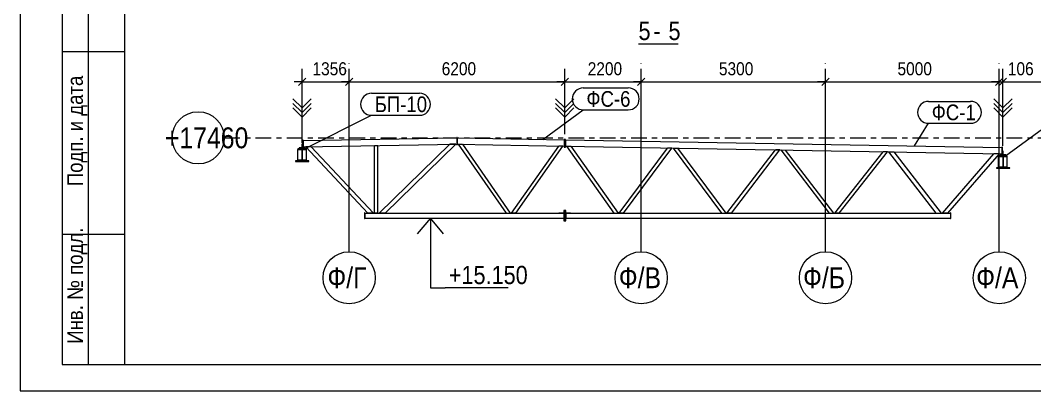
# Model space of a CAD drawing. Header units: millimetres. Extents: x -59 to 782, y -224 to 370.
# Drawn here: x -59.2 to 135.3, y -224 to -153 of the extents above; entities that cross this region are included whole.
import ezdxf

# ---------------------------------------------------------------- set-up
doc = ezdxf.new("R2010")
doc.units = ezdxf.units.MM
doc.linetypes.add('XKITLINE00', pattern=[0])
doc.linetypes.add('XKITLINE03', pattern=[6, 3, -1, 1, -1])
for name, color, linetype, lineweight in [('DrawingSheet', 5, 'Continuous', 0), ('LevelText', 7, 'Continuous', 0), ('OtherObjectType', 1, 'Continuous', 0), ('Part', 2, 'Continuous', 0), ('PartMark', 3, 'Continuous', 0), ('S-GRID', 1, 'Continuous', 0), ('Z-DIMENSIONS', 1, 'Continuous', 0)]:
    doc.layers.add(name, color=color, linetype=linetype, lineweight=lineweight)
doc.styles.add('GOST type A', font='ARIAL.TTF')

msp = doc.modelspace()

# ---------------------------------------------------------------- linework, layer by layer
at = {"layer": 'DrawingSheet', "linetype": 'XKITLINE00', "lineweight": 0}
for p, q in [((-59.2, 370), (-59.2, -224)), ((-39.2, 365), (-39.2, -219)), ((-39.2, -219), (776.8, -219)), ((-59.2, -224), (781.8, -224))]:
    msp.add_line(p, q, dxfattribs=at)
at = {"layer": 'LevelText', "linetype": 'XKITLINE00', "lineweight": 0}
for p, q in [((19.44, -190.93), (16.94, -193.93)), ((19.44, -190.93), (19.44, -204.27)), ((21.94, -193.93), (19.44, -190.93)), ((19.44, -204.27), (22.27, -204.27)), ((34.39, -204.27), (22.27, -204.27))]:
    msp.add_line(p, q, dxfattribs=at)
at = {"layer": 'OtherObjectType', "linetype": 'XKITLINE00', "lineweight": 0}
for p, q in [((-39.2, -69), (-39.2, -219)), ((-51.2, -134), (-51.2, -219)), ((-46.2, -134), (-46.2, -219)), ((59.35, -157.54), (66.93, -157.54)), ((-51.2, -159), (-39.2, -159)), ((-51.2, -194), (-39.2, -194)), ((-51.2, -219), (-39.2, -219))]:
    msp.add_line(p, q, dxfattribs=at)
at = {"layer": 'Part', "linetype": 'XKITLINE00', "lineweight": 0}
for p, q in [((-5.11, -176.74), (-5.22, -176.74)), ((-5.22, -176.74), (-5.22, -177.47)), ((-5.11, -177.47), (-5.11, -176.74)), ((-4.95, -176), (-5.06, -176)), ((-5.06, -176), (-5.06, -177.47)), ((-4.95, -176.2), (-5.06, -176.31)), ((-4.95, -176.07), (24.51, -175.53)), ((-4.95, -177.47), (-4.95, -176)), ((-4.95, -176.07), (-4.95, -177.27)), ((-4.95, -177.27), (24.51, -176.73)), ((9.59, -189.99), (23.15, -176.77)), ((10.74, -189.99), (24.32, -176.75)), ((24.32, -176.75), (23.15, -176.77)), ((24.57, -175.47), (24.51, -175.47)), ((24.51, -175.47), (24.51, -176.87)), ((24.51, -175.53), (24.51, -176.73)), ((24.51, -176.4), (24.57, -176.33)), ((24.51, -176.87), (24.57, -176.87)), ((24.57, -176.87), (24.57, -175.47)), ((24.57, -175.53), (45.07, -175.92)), ((24.57, -175.53), (24.57, -176.73)), ((24.57, -176.73), (45.07, -177.12)), ((24.77, -176.75), (25.59, -176.77)), ((24.77, -176.75), (33.95, -189.99)), ((25.59, -176.77), (34.76, -189.99)), ((45.21, -175.83), (45.07, -175.83)), ((45.07, -175.83), (45.07, -177.3)), ((45.07, -175.92), (45.07, -177.12)), ((45.34, -175.83), (45.21, -175.83)), ((45.21, -175.83), (45.21, -177.3)), ((45.21, -177.3), (45.21, -175.83)), ((45.34, -175.86), (45.21, -176)), ((45.34, -177.3), (45.34, -175.83)), ((45.34, -175.92), (129.03, -177.38)), ((45.34, -175.92), (45.34, -177.12)), ((-4.33, -177.67), (-6, -177.67)), ((-6, -177.67), (-6, -177.76)), ((-6, -177.76), (-5.2, -177.76)), ((-6, -179.84), (-6, -177.77)), ((-6, -177.77), (-5.33, -177.77)), ((-4.6, -177.47), (-5.73, -177.47)), ((-5.73, -177.47), (-5.73, -177.67)), ((-5.73, -177.67), (-4.6, -177.67)), ((-5.21, -177.67), (-5.41, -177.47)), ((-5.33, -177.77), (-5.2, -177.9)), ((-5.22, -177.47), (-5.11, -177.47)), ((-5.2, -177.76), (-5.2, -179.84)), ((-5.2, -177.9), (-5.2, -179.7)), ((-5.2, -177.99), (-5.14, -177.93)), ((-5.14, -179.84), (-5.14, -177.76)), ((-5.14, -177.76), (-4.33, -177.76)), ((-5, -177.77), (-5.13, -177.9)), ((-5.13, -177.9), (-5.13, -179.7)), ((-5.06, -177.47), (-4.95, -177.47)), ((-4.33, -177.77), (-5, -177.77)), ((-4.96, -177.76), (-4.87, -177.67)), ((-4.6, -177.67), (-4.6, -177.47)), ((-3.4, -177.26), (-4.47, -177.28)), ((7.42, -189.99), (-4.47, -177.28)), ((-4.33, -177.76), (-4.33, -177.67)), ((-4.33, -179.84), (-4.33, -177.77)), ((8.51, -189.99), (-3.4, -177.26)), ((9.37, -177.04), (8.71, -177.05)), ((8.71, -189.99), (8.71, -177.05)), ((9.37, -189.99), (9.37, -177.04)), ((34.98, -189.99), (44.06, -177.11)), ((35.8, -189.99), (44.87, -177.13)), ((44.87, -177.13), (44.06, -177.11)), ((45.07, -177.3), (45.21, -177.3)), ((45.21, -177.3), (45.34, -177.3)), ((45.34, -177.12), (129.03, -178.58)), ((45.55, -177.14), (46.38, -177.15)), ((45.55, -177.14), (54.62, -189.99)), ((46.38, -177.15), (55.43, -189.99)), ((55.65, -189.99), (64.94, -177.48)), ((56.48, -189.99), (65.76, -177.49)), ((65.76, -177.49), (64.94, -177.48)), ((65.99, -177.5), (66.83, -177.51)), ((65.99, -177.5), (75.27, -189.99)), ((66.83, -177.51), (76.1, -189.99)), ((76.32, -189.99), (85.6, -177.84)), ((77.16, -189.99), (86.43, -177.85)), ((86.43, -177.85), (85.6, -177.84)), ((86.65, -177.86), (87.5, -177.87)), ((86.65, -177.86), (95.92, -189.99)), ((87.5, -177.87), (96.76, -189.99)), ((96.98, -189.99), (106.26, -178.2)), ((97.83, -189.99), (107.1, -178.22)), ((107.1, -178.22), (106.26, -178.2)), ((107.32, -178.22), (108.34, -178.24)), ((107.32, -178.22), (116.39, -189.99)), ((108.34, -178.24), (117.4, -189.99)), ((117.62, -189.99), (127.51, -178.57)), ((118.68, -189.99), (128.56, -178.59)), ((128.56, -178.59), (127.51, -178.57)), ((129.81, -178.8), (128.68, -178.8)), ((128.68, -178.8), (128.68, -179)), ((129.14, -177.33), (129.03, -177.33)), ((129.03, -177.33), (129.03, -178.8)), ((129.03, -177.38), (129.03, -178.58)), ((129.03, -178.8), (129.14, -178.8)), ((129.14, -178.8), (129.14, -177.33)), ((129.3, -178.07), (129.19, -178.07)), ((129.19, -178.07), (129.19, -178.8)), ((129.19, -178.8), (129.3, -178.8)), ((129.3, -178.8), (129.3, -178.07)), ((129.81, -178.9), (129.71, -178.8)), ((129.81, -179), (129.81, -178.8)), ((-3.88, -179.94), (-6.41, -179.94)), ((-6.41, -179.94), (-6.41, -180.04)), ((-6.41, -180.04), (-3.88, -180.04)), ((-5.2, -179.84), (-6, -179.84)), ((-6, -179.84), (-6, -179.94)), ((-5.33, -179.84), (-6, -179.84)), ((-6, -179.94), (-4.33, -179.94)), ((-5.2, -179.7), (-5.33, -179.84)), ((-4.33, -179.84), (-5.14, -179.84)), ((-5.13, -179.7), (-5, -179.84)), ((-4.99, -180.04), (-5.09, -179.94)), ((-5, -179.84), (-4.33, -179.84)), ((-4.89, -179.94), (-4.8, -179.84)), ((-4.33, -179.94), (-4.33, -179.84)), ((-3.88, -180.04), (-3.88, -179.94)), ((130.08, -179), (128.41, -179)), ((128.41, -179), (128.41, -179.09)), ((128.41, -179.09), (129.22, -179.09)), ((128.41, -181.17), (128.41, -179.1)), ((128.41, -179.1), (129.08, -179.1)), ((128.68, -179), (129.81, -179)), ((128.83, -179.09), (128.92, -179)), ((129.08, -179.1), (129.21, -179.23)), ((129.21, -179.23), (129.21, -181.03)), ((129.22, -179.09), (129.22, -181.17)), ((129.22, -180.95), (129.28, -180.89)), ((129.28, -181.17), (129.28, -179.09)), ((129.28, -179.09), (130.08, -179.09)), ((129.41, -179.1), (129.28, -179.23)), ((129.28, -179.23), (129.28, -181.03)), ((130.08, -179.1), (129.41, -179.1)), ((130.08, -179.09), (130.08, -179)), ((130.08, -181.17), (130.08, -179.1)), ((130.53, -181.27), (128, -181.27)), ((128, -181.27), (128, -181.37)), ((128, -181.37), (130.53, -181.37)), ((129.22, -181.17), (128.41, -181.17)), ((128.41, -181.17), (128.41, -181.27)), ((129.08, -181.17), (128.41, -181.17)), ((128.41, -181.27), (130.08, -181.27)), ((128.9, -181.27), (128.99, -181.17)), ((129.21, -181.03), (129.08, -181.17)), ((129.28, -181.03), (129.41, -181.17)), ((130.08, -181.17), (129.28, -181.17)), ((129.41, -181.17), (130.08, -181.17)), ((129.9, -181.37), (129.79, -181.27)), ((130.08, -181.27), (130.08, -181.17)), ((130.53, -181.37), (130.53, -181.27)), ((6.9, -189.93), (6.84, -189.93)), ((6.84, -189.93), (6.84, -191)), ((6.84, -190.44), (6.9, -190.39)), ((6.9, -191), (6.9, -189.93)), ((6.9, -190), (45.01, -190)), ((6.9, -190), (6.9, -190.93)), ((8.51, -189.99), (7.42, -189.99)), ((9.37, -189.99), (8.71, -189.99)), ((10.74, -189.99), (9.59, -189.99)), ((33.95, -189.99), (34.76, -189.99)), ((35.8, -189.99), (34.98, -189.99)), ((44.07, -190), (44.07, -189.96)), ((44.07, -189.96), (44.9, -189.96)), ((44.87, -190), (44.07, -190)), ((44.9, -189.96), (44.87, -190)), ((45.21, -189.47), (45.01, -189.47)), ((45.01, -189.47), (45.01, -191.47)), ((45.01, -190), (45.01, -190.93)), ((45.21, -191.47), (45.21, -189.47)), ((45.41, -189.47), (45.21, -189.47)), ((45.21, -189.47), (45.21, -191.47)), ((45.41, -191.47), (45.41, -189.47)), ((45.41, -190), (119.2, -190)), ((45.41, -190), (45.41, -190.93)), ((45.54, -190), (45.51, -189.96)), ((45.51, -189.96), (46.34, -189.96)), ((46.34, -190), (45.54, -190)), ((46.34, -189.96), (46.34, -190)), ((54.62, -189.99), (55.43, -189.99)), ((56.48, -189.99), (55.65, -189.99)), ((75.27, -189.99), (76.1, -189.99)), ((77.16, -189.99), (76.32, -189.99)), ((95.92, -189.99), (96.76, -189.99)), ((97.83, -189.99), (96.98, -189.99)), ((116.39, -189.99), (117.4, -189.99)), ((118.68, -189.99), (117.62, -189.99)), ((119.25, -189.93), (119.2, -189.93)), ((119.2, -189.93), (119.2, -191)), ((119.2, -190), (119.2, -190.93)), ((119.25, -191), (119.25, -189.93)), ((6.84, -191), (6.9, -191)), ((6.9, -190.93), (45.01, -190.93)), ((44.07, -190.97), (44.07, -190.93)), ((44.07, -190.93), (44.87, -190.93)), ((44.9, -190.97), (44.07, -190.97)), ((44.87, -190.93), (44.9, -190.97)), ((45.21, -190.81), (45.01, -191.01)), ((45.01, -191.47), (45.21, -191.47)), ((45.21, -191.47), (45.41, -191.47)), ((45.41, -191.28), (45.22, -191.47)), ((45.41, -190.93), (119.2, -190.93)), ((45.51, -190.97), (45.54, -190.93)), ((46.34, -190.97), (45.51, -190.97)), ((45.54, -190.93), (46.34, -190.93)), ((46.34, -190.93), (46.34, -190.97)), ((119.2, -191), (119.25, -191))]:
    msp.add_line(p, q, dxfattribs=at)
at = {"layer": 'PartMark', "linetype": 'XKITLINE00', "lineweight": 0}
for p, q in [((8.16, -167), (17.37, -167)), ((48.76, -165.97), (57.39, -165.97)), ((114.98, -168.55), (123.03, -168.55)), ((40.98, -175.84), (48.76, -170.17)), ((48.76, -170.17), (57.39, -170.17)), ((-4.67, -177.67), (8.16, -171.2)), ((8.16, -171.2), (17.37, -171.2)), ((112.3, -177.09), (114.98, -172.75)), ((114.98, -172.75), (123.03, -172.75)), ((129.75, -179), (137.52, -173.32))]:
    msp.add_line(p, q, dxfattribs=at)
for centre, start, end in [((8.16, -169.1), 90, 270), ((17.37, -169.1), 270, 90), ((48.76, -168.07), 90, 270), ((57.39, -168.07), 270, 90), ((114.98, -170.65), 90, 270), ((123.03, -170.65), 270, 90)]:
    msp.add_arc(centre, 2.1, start, end, dxfattribs=at)
at = {"layer": 'S-GRID', "linetype": 'XKITLINE03', "lineweight": 0}
for p, q in [((3.87, -197.35), (3.87, -161.28)), ((59.87, -197.35), (59.87, -161.28)), ((95.21, -197.35), (95.21, -161.28)), ((128.54, -197.35), (128.54, -161.28)), ((-20.08, -175.53), (146.36, -175.53))]:
    msp.add_line(p, q, dxfattribs=at)
at = {"layer": 'S-GRID', "linetype": 'XKITLINE00', "lineweight": 0}
for centre in [(-25.08, -175.53), (3.87, -202.35), (59.87, -202.35), (95.21, -202.35), (128.54, -202.35)]:
    msp.add_circle(centre, 5, dxfattribs=at)
at = {"layer": 'Z-DIMENSIONS', "linetype": 'XKITLINE00', "lineweight": 0}
for p, q in [((-5.17, -176.47), (-5.17, -162.29)), ((3.87, -196.35), (3.87, -162.29)), ((3.87, -196.35), (3.87, -162.29)), ((45.21, -174.83), (45.21, -162.29)), ((45.21, -174.83), (45.21, -162.29)), ((59.87, -196.35), (59.87, -162.29)), ((59.87, -196.35), (59.87, -162.29)), ((95.21, -196.35), (95.21, -162.29)), ((95.21, -196.35), (95.21, -162.29)), ((128.54, -196.35), (128.54, -162.29)), ((128.54, -196.35), (128.54, -162.29)), ((129.25, -177.07), (129.25, -162.29)), ((-5.17, -164.79), (-6.67, -164.79)), ((-4.46, -164.09), (-5.87, -165.5)), ((-5.17, -164.79), (3.87, -164.79)), ((3.87, -164.79), (2.37, -164.79)), ((4.58, -164.09), (3.17, -165.5)), ((4.58, -164.09), (3.17, -165.5)), ((3.87, -164.79), (5.37, -164.79)), ((3.87, -164.79), (45.21, -164.79)), ((45.21, -164.79), (43.71, -164.79)), ((45.92, -164.09), (44.5, -165.5)), ((45.92, -164.09), (44.5, -165.5)), ((45.21, -164.79), (46.71, -164.79)), ((45.21, -164.79), (59.87, -164.79)), ((59.87, -164.79), (58.37, -164.79)), ((60.58, -164.09), (59.17, -165.5)), ((60.58, -164.09), (59.17, -165.5)), ((59.87, -164.79), (61.37, -164.79)), ((59.87, -164.79), (95.21, -164.79)), ((95.21, -164.79), (93.71, -164.79)), ((95.91, -164.09), (94.5, -165.5)), ((95.91, -164.09), (94.5, -165.5)), ((95.21, -164.79), (96.71, -164.79)), ((95.21, -164.79), (128.54, -164.79)), ((128.54, -164.79), (127.04, -164.79)), ((129.25, -164.09), (127.83, -165.5)), ((129.25, -164.09), (127.83, -165.5)), ((129.95, -164.09), (128.54, -165.5)), ((128.54, -164.79), (130.04, -164.79)), ((128.54, -164.79), (129.25, -164.79)), ((129.25, -164.79), (135.03, -164.79)), ((129.25, -164.79), (136.53, -164.79)), ((-5.17, -169.79), (-6.92, -168.04)), ((-5.17, -170.67), (-6.92, -168.92)), ((-5.17, -169.79), (-3.42, -168.04)), ((-5.17, -171.54), (-5.17, -168.04)), ((-5.17, -170.67), (-3.42, -168.92)), ((45.21, -169.79), (43.46, -168.04)), ((45.21, -169.79), (43.46, -168.04)), ((45.21, -170.67), (43.46, -168.92)), ((45.21, -170.67), (43.46, -168.92)), ((45.21, -169.79), (46.96, -168.04)), ((45.21, -171.54), (45.21, -168.04)), ((45.21, -169.79), (46.96, -168.04)), ((45.21, -171.54), (45.21, -168.04)), ((45.21, -170.67), (46.96, -168.92)), ((45.21, -170.67), (46.96, -168.92)), ((129.25, -169.79), (127.5, -168.04)), ((129.25, -170.67), (127.5, -168.92)), ((129.25, -169.79), (131, -168.04)), ((129.25, -171.54), (129.25, -168.04)), ((129.25, -170.67), (131, -168.92)), ((-5.17, -171.54), (-6.92, -169.79)), ((-5.17, -171.54), (-3.42, -169.79)), ((45.21, -171.54), (43.46, -169.79)), ((45.21, -171.54), (43.46, -169.79)), ((45.21, -171.54), (46.96, -169.79)), ((45.21, -171.54), (46.96, -169.79)), ((129.25, -171.54), (127.5, -169.79)), ((129.25, -171.54), (131, -169.79))]:
    msp.add_line(p, q, dxfattribs=at)
at = {"layer": 'Z-DIMENSIONS'}
for p in [(-5.17, -164.79), (3.87, -164.79), (3.87, -164.79), (45.21, -164.79), (45.21, -164.79), (59.87, -164.79), (59.87, -164.79), (95.21, -164.79), (95.21, -164.79), (128.54, -164.79), (128.54, -164.79), (129.25, -164.79)]:
    msp.add_point(p, dxfattribs=at)

# ---------------------------------------------------------------- texts
at = {"layer": 'LevelText', "style": 'GOST type A', "width": 0.85}
msp.add_text('+15.150', height=3.5, dxfattribs=at).set_placement((22.97, -203.57))
at = {"layer": 'OtherObjectType', "style": 'GOST type A', "width": 0.85}
for s, p in [('5', (59.35, -156.79)), ('5', (65.1, -156.79)), ('-', (62.23, -156.79))]:
    msp.add_text(s, height=3.5, dxfattribs=at).set_placement(p)
for s, p in [('Подп. и дата', (-47.2, -184.8)), ('Инв. № подл.', (-47.2, -215))]:
    msp.add_text(s, height=3, rotation=90, dxfattribs=at).set_placement(p)
at = {"layer": 'PartMark', "style": 'GOST type A', "width": 0.85}
for s, p in [('ФС-6', (49.36, -169.57)), ('БП-10', (8.76, -170.6)), ('ФС-1', (115.58, -172.15))]:
    msp.add_text(s, height=3, dxfattribs=at).set_placement(p)
at = {"layer": 'S-GRID', "style": 'GOST type A', "width": 0.85}
for s, p in [('+17460', (-31.46, -177.53)), ('Ф/Г', (-0.3, -204.35)), ('Ф/В', (55.58, -204.35)), ('Ф/Б', (90.91, -204.35)), ('Ф/А', (124.11, -204.35))]:
    msp.add_text(s, height=4, dxfattribs=at).set_placement(p)
at = {"layer": 'Z-DIMENSIONS', "style": 'GOST type A', "width": 0.85}
for s, p in [('1356', (-3.17, -163.54)), ('6200', (21.61, -163.54)), ('2200', (49.61, -163.54)), ('5300', (74.77, -163.54)), ('5000', (109.02, -163.54)), ('106', (130.18, -163.54))]:
    msp.add_text(s, height=2.5, dxfattribs=at).set_placement(p)

doc.saveas('drawing.dxf')
